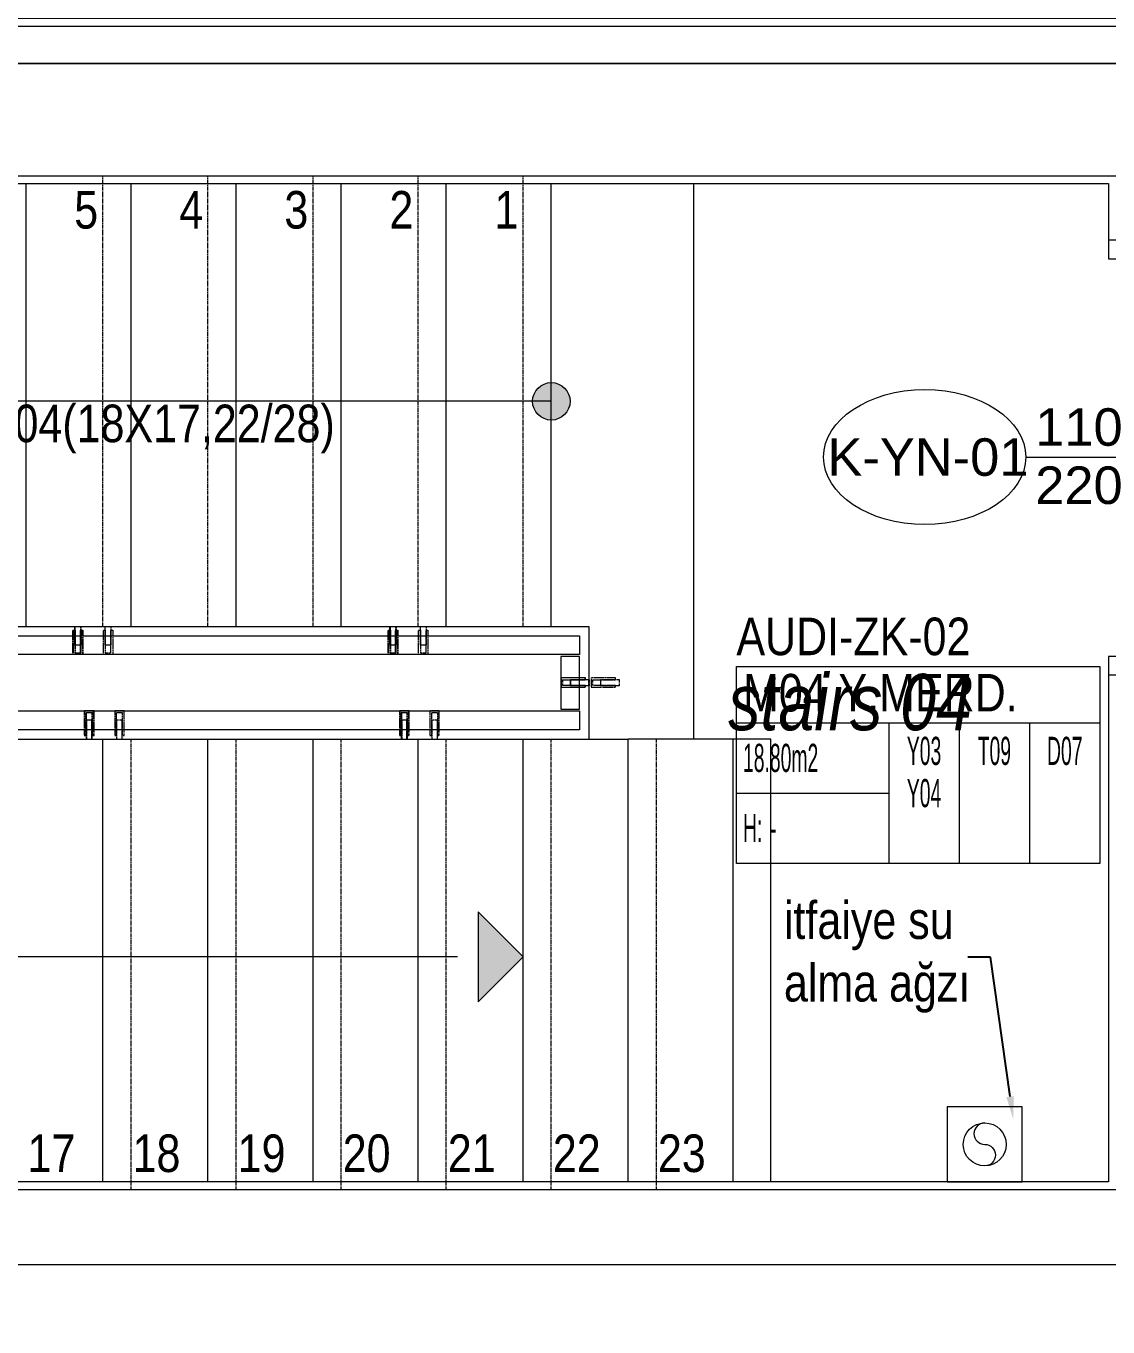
# Model space of a CAD drawing. Extents: x -1133 to 23780, y -1311 to 8245.
# Drawn here: x 1452 to 1740.4, y 2478.4 to 2825 of the extents above; entities that cross this region are included whole.
import ezdxf
from ezdxf import colors
from ezdxf.entities.mleader import LeaderData, LeaderLine
from ezdxf.enums import TextEntityAlignment as Align
from ezdxf.math import Vec2, Vec3

# ---------------------------------------------------------------- set-up
doc = ezdxf.new("R2010")
doc.units = 0
doc.header["$MEASUREMENT"] = 0
doc.linetypes.add('DOT2', pattern=[0.125, 0, -0.125])
doc.linetypes.add('HIDDEN', pattern=[0.375, 0.25, -0.125])
doc.layers.get('0').update_dxf_attribs({"color": 9, "lineweight": 9})
for name, color, linetype, lineweight in [('01', 9, 'Continuous', 9), ('06B', 9, 'Continuous', 9), ('06D', 9, 'Continuous', 9), ('10', 9, 'Continuous', 9), ('14', 9, 'Continuous', 9), ('19', 9, 'Continuous', 9), ('19D', 9, 'DOT2', 9), ('20', 9, 'DOT2', 9), ('21', 9, 'Continuous', 9), ('22', 8, 'Continuous', 9), ('32', 9, 'Continuous', 9), ('35', 9, 'Continuous', 9), ('40', 9, 'Continuous', 9), ('40B', 9, 'Continuous', 9)]:
    doc.layers.add(name, color=color, linetype=linetype, lineweight=lineweight)
doc.styles.add('Arial', font='arial.ttf', dxfattribs={"height": 2.5})
doc.styles.add('MuuM_TEXT-ITALIC', font='ARIALNI.TTF')
doc.styles.add('MuuM_TEXT-STANDART', font='ARIALN.TTF')

# ---------------------------------------------------------------- blocks, each defined once
blk = doc.blocks.new('0_doorno')
blk.add_lwpolyline([(4.5, 0), (12.5, 0)])
blk.add_ellipse((-0.891, 0), major_axis=(-5.391, 0), ratio=0.666667)
at = {"style": 'Arial'}
blk.add_attdef('YUKSEKLIK', text='', height=2, dxfattribs=at).set_placement((5, 12.3), align=Align.TOP_LEFT)
blk.add_attdef('KAPINO', text='', height=2, dxfattribs=at).set_placement((0, 0), align=Align.MIDDLE)
blk.add_attdef('GENISLIK', text='', height=2, dxfattribs=at).set_placement((5, -3.789), align=Align.BOTTOM_LEFT)
blk = doc.blocks.new('0_roomno2')
blk.add_lwpolyline([(19.375, -10.5), (0, -10.5), (0, 0), (19.375, 0)], close=True)
for points in [[(0, -3), (19.375, -3)], [(8.125, -3), (8.125, -10.5)], [(11.875, -3), (11.875, -10.5)], [(15.625, -3), (15.625, -10.5)], [(0, -6.75), (8.125, -6.75)]]:
    blk.add_lwpolyline(points)
at = {"style": 'MuuM_TEXT-STANDART', "width": 0.6}
blk.add_text('H:', height=1.5, dxfattribs=at).set_placement((0.35, -8.608), align=Align.MIDDLE_LEFT)
at = {"style": 'Arial'}
blk.add_attdef('ODANO', (0, 1.17), '', height=2, dxfattribs=at)
blk.add_attdef('MEKANADI', text='', height=2, dxfattribs=at).set_placement((0.35, -3), align=Align.BOTTOM_LEFT)
at = {"style": 'MuuM_TEXT-STANDART', "width": 0.6}
for tag, p in [('M2', (0.35, -4.875)), ('TEMIZTAVANYUKSEKLIGI', (1.8, -8.608))]:
    blk.add_attdef(tag, text='', height=1.5, dxfattribs=at).set_placement(p, align=Align.MIDDLE_LEFT)
for tag, p in [('YER01', (10, -4.5)), ('TAVAN01', (13.75, -4.5)), ('DUVAR01', (17.5, -4.5)), ('YER02', (10, -6.75)), ('TAVAN02', (13.75, -6.75)), ('DUVAR02', (17.5, -6.75)), ('YER03', (10, -9)), ('TAVAN03', (13.75, -9)), ('DUVAR03', (17.5, -9))]:
    blk.add_attdef(tag, text='', height=1.5, dxfattribs=at).set_placement(p, align=Align.MIDDLE_CENTER)
blk = doc.blocks.new('itfaiye su alma ağzı')
blk.add_lwpolyline([(0, 5.715, 1), (0, 0, -1), (0, -5.715)], format="xyb")
blk.add_circle((0, 0), 5.715)
at = {"layer": '06D'}
blk.add_lwpolyline([(-10, 10), (-10, -10), (10, -10), (10, 10)], close=True, dxfattribs=at)
blk = doc.blocks.new('p-lama profili')
at = {"layer": '20', "linetype": 'HIDDEN', "ltscale": 0.5}
blk.add_lwpolyline([(0.75, -0.45), (-0.75, -0.45), (-0.75, -6.5), (-1.25, -6.5), (-1.25, -0.45), (-1.25, -0.45), (-1.25, 0), (1.25, 0), (1.25, -0.45), (1.25, -0.45), (1.25, -6.5), (0.75, -6.5), (0.75, -0.45)], dxfattribs=at)
blk.add_lwpolyline([(-0.75, -2.5), (0.75, -2.5), (0.75, -7.5), (-0.75, -7.5)], close=True, dxfattribs=at)
blk = doc.blocks.new('p-zemin kat')
at = {"layer": '19'}
h = blk.add_hatch(color=256, dxfattribs=at)
h.dxf.hatch_style = 1
edge = h.paths.add_edge_path()
edge.add_arc((1592, 2725), 5, 90, 450)
h = blk.add_hatch(color=256, dxfattribs=at)
h.dxf.hatch_style = 1
h.paths.add_polyline_path([(1572.48, 2589), (1572.48, 2565), (1584.5, 2577)])
at = {"layer": '01'}
blk.add_lwpolyline([(1222.5, 2515), (1757.5, 2515), (1757.5, 2430), (1962.5, 2430), (1962.5, 2390), (1717.5, 2390), (1717.5, 2475), (1212.5, 2475), (1212.5, 2390), (1162.5, 2390), (1162.5, 2515), (1162.5, 2825), (1962.5, 2825), (1962.5, 2785), (1212.5, 2785), (1212.5, 2515)], close=True, dxfattribs=at)
at = {"layer": '06B'}
for points in [[(1416.55, 2662.5), (1599.5, 2662.5), (1599.5, 2662.5), (1599.5, 2660), (1599.5, 2657.5), (1418.83, 2657.5), (1416.55, 2662.5)], [(1594.5, 2643), (1599.5, 2643), (1599.5, 2657), (1594.5, 2657), (1594.5, 2643)], [(1335, 2642.5), (1599.5, 2642.5), (1599.5, 2642.5), (1599.5, 2637.5), (1337.5, 2637.5), (1335, 2637.5), (1335, 2642.5)]]:
    blk.add_lwpolyline(points, dxfattribs=at)
at = {"layer": '14'}
blk.add_lwpolyline([(1964.5, 2580), (1964.5, 2657), (1945.5, 2657), (1945.5, 2627), (1759.5, 2627), (1759.5, 2657), (1740.5, 2657), (1740.5, 2517), (1214.5, 2517), (1214.5, 2783), (1740.5, 2783), (1740.5, 2763), (1759.5, 2763), (1759.5, 2783), (1945.5, 2783), (1945.5, 2763), (1964.5, 2763), (1964.5, 2827), (1184.5, 2827), (1184.5, 2870), (1182.5, 2870)], dxfattribs=at)
at = {"layer": '19', "linetype": 'Continuous'}
for points in [[(1415.37, 2665), (1564, 2665), (1564, 2783)], [(1452, 2665), (1452, 2783)], [(1452, 2665), (1592, 2665), (1592, 2783)], [(1480, 2665), (1592, 2665), (1592, 2783)], [(1480, 2665), (1592, 2665), (1592, 2783)], [(1480, 2665), (1480, 2783)], [(1508, 2665), (1508, 2783)], [(1536, 2665), (1536, 2783)], [(1592, 2665), (1602, 2665), (1602, 2635)], [(1332.5, 2517), (1332.5, 2635), (1612.5, 2635)], [(1472.5, 2517), (1472.5, 2635)], [(1500.5, 2517), (1500.5, 2635)], [(1528.5, 2517), (1528.5, 2635)], [(1556.5, 2517), (1556.5, 2635)], [(1584.5, 2517), (1584.5, 2635)], [(1612.5, 2517), (1612.5, 2635)]]:
    blk.add_lwpolyline(points, dxfattribs=at)
at = {"layer": '19'}
for points in [[(1567, 2577), (1262.25, 2577), (1262.25, 2725), (1372.36, 2725)], [(1592, 2725), (1400.44, 2725), (1400.44, 2725)]]:
    blk.add_lwpolyline(points, dxfattribs=at)
blk.add_lwpolyline([(1572.48, 2589), (1572.48, 2565), (1584.5, 2577)], close=True, dxfattribs=at)
blk.add_circle((1592, 2725), 5, dxfattribs=at)
blk.add_circle((1592, 2725), 5, dxfattribs=at)
at = {"layer": '19D', "linetype": 'HIDDEN'}
for points in [[(1472.5, 2665), (1472.5, 2785)], [(1500.5, 2665), (1500.5, 2785)], [(1528.5, 2665), (1528.5, 2785)], [(1556.5, 2665), (1556.5, 2785)], [(1584.5, 2665), (1584.5, 2785)], [(1480, 2515), (1480, 2635)], [(1508, 2515), (1508, 2635)], [(1536, 2515), (1536, 2635)], [(1564, 2515), (1564, 2635)], [(1592, 2515), (1592, 2635)], [(1620, 2515), (1620, 2635)]]:
    blk.add_lwpolyline(points, dxfattribs=at)
at = {"layer": '40'}
blk.add_lwpolyline([(1945.5, 2783), (1945.5, 2768), (1964.5, 2768), (1964.5, 2652), (1945.5, 2652), (1945.5, 2627), (1759.5, 2627), (1759.5, 2652), (1740.5, 2652), (1740.5, 2517), (1650.5, 2517), (1650.5, 2635), (1630, 2635), (1630, 2665), (1630, 2665), (1630, 2783), (1740.5, 2783), (1740.5, 2768), (1759.5, 2768), (1759.5, 2783)], close=True, dxfattribs=at)
at = {"layer": '40B'}
for points in [[(2222.5, 2815), (2222.5, 3885), (1162.5, 3885), (1162.5, 2865), (1162.5, 2865), (1162.5, 2815), (2222.5, 2815)], [(1750, 2495), (1750, 2815), (1162.5, 2815), (1162.5, 2495)]]:
    blk.add_lwpolyline(points, close=True, dxfattribs=at)
at = {"rotation": 180}
for p in [(1465.75, 2657.5), (1549.75, 2657.5)]:
    blk.add_blockref('p-lama profili', p, dxfattribs=at)
at = {"xscale": -1, "rotation": 90}
blk.add_blockref('p-lama profili', (1594.5, 2650.07), dxfattribs=at)
at = {"xscale": -1}
for p in [(1468.75, 2642.5), (1552.75, 2642.5)]:
    blk.add_blockref('p-lama profili', p, dxfattribs=at)
at = {"layer": '21'}
ref = blk.add_blockref('0_roomno2', (1641.33, 2654.36), dxfattribs=dict(at, xscale=5, yscale=5, zscale=5))
ref.add_attrib('ODANO', 'AUDI-ZK-02', dxfattribs={"layer": '0', "height": 10, "style": 'MuuM_TEXT-STANDART'}).set_placement((1641.33, 2654.36), align=Align.BOTTOM_LEFT)
ref.add_attrib('MEKANADI', 'M04 Y.MERD.', dxfattribs={"layer": '0', "height": 10, "style": 'MuuM_TEXT-STANDART'}).set_placement((1643.08, 2639.36), align=Align.BOTTOM_LEFT)
ref.add_attrib('M2', '18.80m2', dxfattribs={"layer": '0', "height": 7.5, "style": 'MuuM_TEXT-STANDART', "width": 0.6}).set_placement((1643.08, 2629.99), align=Align.MIDDLE_LEFT)
ref.add_attrib('TEMIZTAVANYUKSEKLIGI', '-', dxfattribs={"layer": '0', "height": 7.5, "style": 'MuuM_TEXT-STANDART', "width": 0.6}).set_placement((1650.33, 2611.32), align=Align.MIDDLE_LEFT)
ref.add_attrib('YER01', 'Y03', dxfattribs={"layer": '0', "height": 7.5, "style": 'MuuM_TEXT-STANDART', "width": 0.6}).set_placement((1691.33, 2631.86), align=Align.MIDDLE_CENTER)
ref.add_attrib('TAVAN01', 'T09', dxfattribs={"layer": '0', "height": 7.5, "style": 'MuuM_TEXT-STANDART', "width": 0.6}).set_placement((1710.08, 2631.86), align=Align.MIDDLE_CENTER)
ref.add_attrib('DUVAR01', 'D07', dxfattribs={"layer": '0', "height": 7.5, "style": 'MuuM_TEXT-STANDART', "width": 0.6}).set_placement((1728.83, 2631.86), align=Align.MIDDLE_CENTER)
ref.add_attrib('YER02', 'Y04', dxfattribs={"layer": '0', "height": 7.5, "style": 'MuuM_TEXT-STANDART', "width": 0.6}).set_placement((1691.33, 2620.61), align=Align.MIDDLE_CENTER)
at = {"layer": '32'}
blk.add_blockref('itfaiye su alma ağzı', (1707.5, 2527), dxfattribs=at)
at = {"layer": '21', "color": 250, "insert": (1486.84, 2711.1), "char_height": 10, "attachment_point": 8, "style": 'MuuM_TEXT-STANDART'}
blk.add_mtext('M04(18X17,22/28)', dxfattribs=at)
at = {"layer": '40', "insert": (1671.62, 2644.75), "char_height": 15, "width": 335.6561, "attachment_point": 5, "style": 'MuuM_TEXT-ITALIC'}
blk.add_mtext('stairs 04', dxfattribs=at)

msp = doc.modelspace()

# ---------------------------------------------------------------- linework, layer by layer
at = {"layer": '35'}
msp.add_lwpolyline([(1640.5, 2517), (1640.5, 2635), (1612.5, 2635)], dxfattribs=at)

# ---------------------------------------------------------------- block references
at = {"rotation": 180}
for p in [(1465.88, 2657.5), (1473.88, 2657.5), (1549.88, 2657.5), (1557.88, 2657.5)]:
    msp.add_blockref('p-lama profili', p, dxfattribs=at)
at = {"xscale": -1, "rotation": 90}
for p in [(1594.63, 2650.07), (1602.63, 2650.07)]:
    msp.add_blockref('p-lama profili', p, dxfattribs=at)
at = {"xscale": -1}
for p in [(1468.88, 2642.5), (1476.88, 2642.5), (1552.88, 2642.5), (1560.88, 2642.5)]:
    msp.add_blockref('p-lama profili', p, dxfattribs=at)
at = {"layer": '10'}
msp.add_blockref('p-zemin kat', (0, 0), dxfattribs=at)
at = {"layer": '22'}
ref = msp.add_blockref('0_doorno', (1695.96, 2710.15), dxfattribs=dict(at, xscale=5, yscale=5, zscale=5))
ref.add_attrib('KAPINO', 'K-YN-01', dxfattribs={"layer": '0', "height": 10, "style": 'Arial'}).set_placement((1692.37, 2710.15), align=Align.MIDDLE)
ref.add_attrib('GENISLIK', '110', dxfattribs={"layer": '0', "height": 10, "style": 'Arial'}).set_placement((1720.96, 2710.15), align=Align.BOTTOM_LEFT)
ref.add_attrib('YUKSEKLIK', '220', dxfattribs={"layer": '0', "height": 10, "style": 'Arial'}).set_placement((1720.96, 2707.65), align=Align.TOP_LEFT)

# ---------------------------------------------------------------- texts
at = {"layer": '21', "style": 'MuuM_TEXT-STANDART'}
for s, p in [('5', (1464.85, 2771.03)), ('4', (1492.85, 2771.03)), ('3', (1520.85, 2771.03)), ('2', (1548.85, 2771.03)), ('1', (1576.85, 2771.03)), ('17', (1452.41, 2519.65)), ('18', (1480.41, 2519.65)), ('19', (1508.41, 2519.65)), ('20', (1536.41, 2519.65)), ('21', (1564.41, 2519.65)), ('22', (1592.41, 2519.65)), ('23', (1620.41, 2519.65))]:
    msp.add_text(s, height=10, dxfattribs=at).set_placement(p)

# ---------------------------------------------------------------- leaders
at = {"layer": '21'}
ml = msp.add_multileader_mtext('Standard', dxfattribs=at)
ml.set_content('itfaiye su alma ağzı', color=256, style='MuuM_TEXT-STANDART')
ml.set_leader_properties()
ml.build(insert=Vec2(0, 0))
ml.multileader.update_dxf_attribs({"text_right_attachment_type": 2, "dogleg_length": 0.36, "arrow_head_size": 6})
ctx = ml.context
ctx.base_point, ctx.char_height, ctx.arrow_head_size, ctx.landing_gap_size, ctx.plane_origin = Vec3(1653.2, 2585.28), 10, 6, 0.8, Vec3(1702.52, 2497.64)
ctx.right_attachment = 2
notes = []
notes.append((ctx, [(0, (1, 1, 0), (1709.06, 2576.87), (-1, 0), 6.04, [(0, [(1715.09, 2533.8)], 0, [])])]))
ctx.mtext.insert, ctx.mtext.width, ctx.mtext.flow_direction = Vec3(1654, 2591.75), 56.6275, 5
for ctx, leaders in notes:
    for number, flags, end, landing, length, lines in leaders:
        leader = LeaderData()
        leader.index, (leader.has_last_leader_line, leader.has_dogleg_vector, leader.attachment_direction) = number, flags
        leader.last_leader_point, leader.dogleg_vector, leader.dogleg_length = Vec3(end), Vec3(landing), length
        for number, points, colour, breaks in lines:
            line = LeaderLine()
            line.index, line.vertices, line.color, line.breaks = number, Vec3.list(points), colors.encode_raw_color(colour), breaks
            leader.lines.append(line)
        ctx.leaders.append(leader)

doc.saveas('drawing.dxf')
